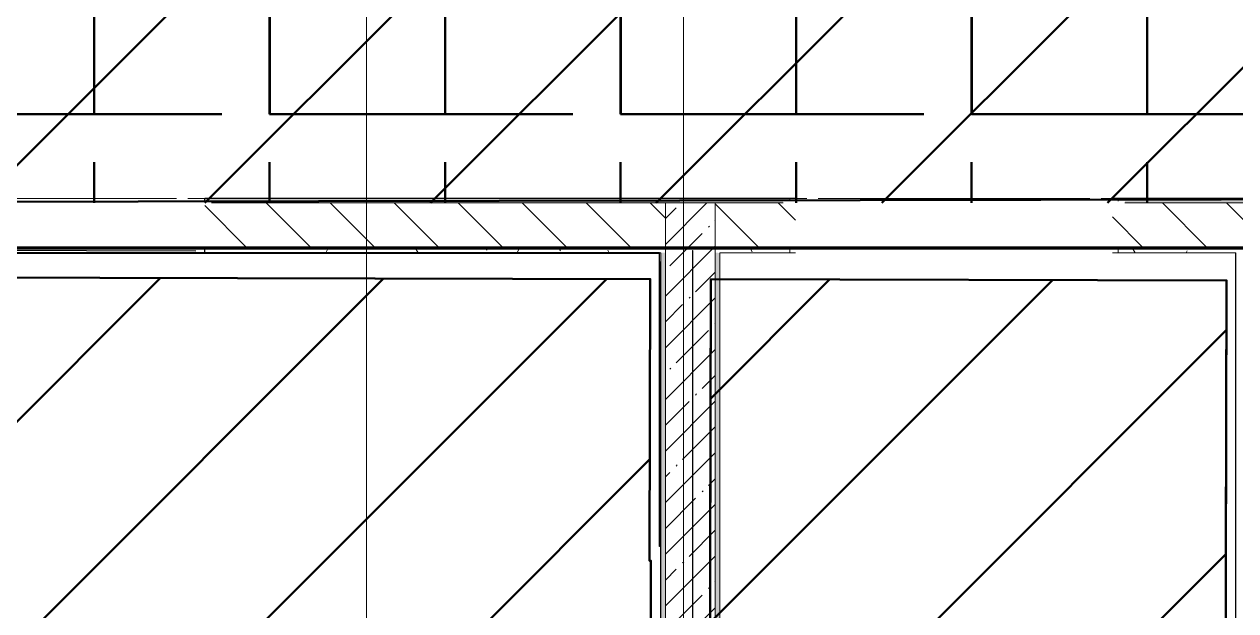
# Model space of a CAD drawing. Header units: millimetres. Extents: x -213547 to 415037, y -3642 to 106956.
# Drawn here: x 104362 to 109715, y 8662 to 11253 of the extents above; entities that cross this region are included whole.
import ezdxf

# ---------------------------------------------------------------- set-up
doc = ezdxf.new("R2010")
doc.units = ezdxf.units.MM
for name, color, linetype, lineweight in [('1)CF2', 3, 'Continuous', 30), ('10)FK4', 3, 'Continuous', 50), ('1014 Краска CF1.3', 64, 'Continuous', 158), ('1048 Монтаж CF6', 92, 'Continuous', 50), ('2)CF1', 5, 'Continuous', 30), ('950 Штук CF1 CF13 CF1.3', 3, 'Continuous', 50), ('965 СКБ CF2', 5, 'Continuous', 50), ('A-FLOR', 7, 'Continuous', 9), ('A-GENM-3', 7, 'Continuous', 5), ('A-WALL', 7, 'Continuous', 5), ('I-WALL', 7, 'Continuous', 5), ('Оси', 7, 'Continuous', 9)]:
    doc.layers.add(name, color=color, linetype=linetype, lineweight=lineweight)
doc.layers.add('A-WALL-1', color=9, linetype='Continuous', lineweight=5, true_color=0x808080)
doc.layers.add('A-WALL-FNSH-1', color=9, linetype='Continuous', lineweight=5, true_color=0x808080)
pattern_1 = [(135, (64.7, -136.06), (-141.42136, -141.42136), [])]
pattern_2 = [(0, (64.7, -136.06), (243.84, 60.96), [20.117, -162.763, 20.117, -162.763, -975.36]), (0, (64.7, -136.06), (243.84, 60.96), [-365.76, 20.117, -345.643, 20.117, -162.763, -426.72]), (0, (64.7, -136.06), (243.84, 60.96), [-914.4, 20.117, -101.803, 20.117, -284.683]), (120, (156.14, -105.58), (-174.71291, 180.691634), [20.117, -162.763, 20.117, -162.763, -975.36]), (120, (156.14, -105.58), (-174.71291, 180.691634), [-365.76, 20.117, -345.643, 20.117, -162.763, -426.72]), (120, (156.14, -105.58), (-174.71291, 180.691634), [-914.4, 20.117, -101.803, 20.117, -284.683]), (240, (186.62, 16.34), (-69.12709, -241.651634), [20.117, -162.763, 20.117, -162.763, -975.36]), (240, (186.62, 16.34), (-69.12709, -241.651634), [-365.76, 20.117, -345.643, 20.117, -162.763, -426.72]), (240, (186.62, 16.34), (-69.12709, -241.651634), [-914.4, 20.117, -101.803, 20.117, -284.683])]

# ---------------------------------------------------------------- blocks, each defined once
blk = doc.blocks.new('Рисунок_горы - Рисунок_горы-31934381-Объем проектирования 1 этажа')
at = {"layer": 'A-GENM-3'}
for p, q in [((107109, 10336.9), (107109, 10341.4)), ((107109, 10341.4), (107109, 6202.7)), ((107109, 10341.4), (107109, 10336.9)), ((107109, 9872.7), (107109, 10337.6)), ((107109, 10337.6), (107109, 10337.2)), ((107109, 10336.9), (107109, 10337.5)), ((107109, 10319.6), (107109, 10274.5)), ((107109, 10274.8), (107109, 10274.5)), ((107109, 10274.5), (107109, 10274.8)), ((107109, 10274.5), (107109, 10092.4)), ((107109, 10131.7), (107109, 10163.4)), ((107109, 10163.4), (107109, 10131.7)), ((107109, 10060.5), (107109, 10116.4)), ((107109, 10116.4), (107109, 10060.5)), ((107109, 10092.4), (107109, 9922.3)), ((107109, 9922.3), (107109, 9875.8)), ((107109, 9875.8), (107109, 9872.7)), ((107109, 9469.7), (107109, 9583.7)), ((107109, 9583.7), (107109, 9469.7)), ((107109, 9053.7), (107109, 9094.1)), ((107109, 9094.1), (107109, 9053.7))]:
    blk.add_line(p, q, dxfattribs=at)
for points, knots in [([(107109, 10337.5), (107109, 10337.5), (107109, 10329.2), (107109, 10324.1), (107109, 10319.6)], [0.09352518, 0.09352518, 0.09352518, 0.09352518, 0.09352519, 0.100719424, 0.100719424, 0.100719424, 0.100719424]), ([(107109, 10337.2), (107109, 10337.2), (107109, 10322.4), (107109, 10312.8), (107109, 10294.4)], [0.24444444, 0.24444444, 0.24444444, 0.24444444, 0.24444445, 0.26666667, 0.26666667, 0.26666667, 0.26666667]), ([(107109, 10312.9), (107109, 10312.9), (107109, 10320.3), (107109, 10331.2), (107109, 10336.9)], [0.28888889, 0.28888889, 0.28888889, 0.28888889, 0.2888889, 0.31111111, 0.31111111, 0.31111111, 0.31111111]), ([(107109, 10294.4), (107109, 10294.4), (107109, 10300.2), (107109, 10305.8), (107109, 10312.9)], [0.26666667, 0.26666667, 0.26666667, 0.26666667, 0.26666668, 0.28888889, 0.28888889, 0.28888889, 0.28888889]), ([(107109, 10163.4), (107109, 10163.4), (107109, 10180.7), (107109, 10262.3), (107109, 10274.8)], [0.8, 0.8, 0.8, 0.8, 0.80000001, 0.86666667, 0.86666667, 0.86666667, 0.86666667]), ([(107109, 10274.8), (107109, 10274.8), (107109, 10262.3), (107109, 10180.7), (107109, 10163.4)], [0.115107914, 0.115107914, 0.115107914, 0.115107914, 0.115107924, 0.122302158, 0.122302158, 0.122302158, 0.122302158]), ([(107109, 10116.4), (107109, 10116.4), (107109, 10122.2), (107109, 10126.7), (107109, 10131.7)], [0.66666667, 0.66666667, 0.66666667, 0.66666667, 0.66666668, 0.73333333, 0.73333333, 0.73333333, 0.73333333]), ([(107109, 10131.7), (107109, 10131.7), (107109, 10126.7), (107109, 10122.2), (107109, 10116.4)], [0.129496403, 0.129496403, 0.129496403, 0.129496403, 0.129496413, 0.136690647, 0.136690647, 0.136690647, 0.136690647]), ([(107109, 10092.4), (107109, 10092.4), (107109, 10032), (107109, 9812.1), (107109, 9757.7)], [0.06666667, 0.06666667, 0.06666667, 0.06666667, 0.06666668, 0.13333333, 0.13333333, 0.13333333, 0.13333333]), ([(107109, 9757.7), (107109, 9757.7), (107109, 9812.1), (107109, 10032), (107109, 10092.4)], [0.15555556, 0.15555556, 0.15555556, 0.15555556, 0.15555557, 0.17777778, 0.17777778, 0.17777778, 0.17777778]), ([(107109, 10060.5), (107109, 10060.5), (107109, 10054.9), (107109, 10049.5), (107109, 10044.1)], [0.1438848921, 0.1438848921, 0.1438848921, 0.1438848921, 0.1438849021, 0.1445141984, 0.1445141984, 0.1445141984, 0.1445141984]), ([(107109, 9757.7), (107109, 9757.7), (107109, 9704.1), (107109, 9654.4), (107109, 9607.5)], [0.13333333, 0.13333333, 0.13333333, 0.13333333, 0.13333334, 0.2, 0.2, 0.2, 0.2]), ([(107109, 9607.5), (107109, 9607.5), (107109, 9654.4), (107109, 9704.1), (107109, 9757.7)], [0.13333333, 0.13333333, 0.13333333, 0.13333333, 0.13333334, 0.15555556, 0.15555556, 0.15555556, 0.15555556]), ([(107109, 9583.7), (107109, 9583.7), (107109, 9652.7), (107109, 9687.2), (107109, 9716.8)], [0.33333333, 0.33333333, 0.33333333, 0.33333333, 0.33333334, 0.36812579, 0.36812579, 0.36812579, 0.36812579]), ([(107109, 9607.5), (107109, 9607.5), (107109, 9579.9), (107109, 9480.9), (107109, 9469.7)], [0.2, 0.2, 0.2, 0.2, 0.20000001, 0.26666667, 0.26666667, 0.26666667, 0.26666667]), ([(107109, 9469.7), (107109, 9469.7), (107109, 9480.9), (107109, 9579.9), (107109, 9607.5)], [0.11111111, 0.11111111, 0.11111111, 0.11111111, 0.11111112, 0.13333333, 0.13333333, 0.13333333, 0.13333333]), ([(107109, 9469.7), (107109, 9469.7), (107109, 9455.5), (107109, 9349), (107109, 9347)], [0.179856115, 0.179856115, 0.179856115, 0.179856115, 0.179856125, 0.18700164, 0.18700164, 0.18700164, 0.18700164]), ([(107109, 9347), (107109, 9347), (107109, 9337.3), (107109, 9334.5), (107109, 9333.3)], [0.18705036, 0.18705036, 0.18705036, 0.18705036, 0.18705037, 0.189778514, 0.189778514, 0.189778514, 0.189778514]), ([(107109, 9315.5), (107109, 9315.5), (107109, 9325), (107109, 9328.8), (107109, 9330.6)], [0.066666667, 0.066666667, 0.066666667, 0.066666667, 0.066666677, 0.074049028, 0.074049028, 0.074049028, 0.074049028]), ([(107109, 9094.1), (107109, 9094.1), (107109, 9125.5), (107109, 9292.7), (107109, 9315.5)], [0.04444444, 0.04444444, 0.04444444, 0.04444444, 0.04444445, 0.06666667, 0.06666667, 0.06666667, 0.06666667]), ([(107109, 9315.5), (107109, 9315.5), (107109, 9292.7), (107109, 9125.5), (107109, 9094.1)], [0.194244604, 0.194244604, 0.194244604, 0.194244604, 0.194244614, 0.201438849, 0.201438849, 0.201438849, 0.201438849])]:
    blk.add_open_spline(points, degree=3, knots=knots, dxfattribs=at)
for points in [[(107109, 10044.1), (107109, 10049.5), (107109, 10054.9), (107109, 10060.5)], [(107109, 9716.8), (107109, 9687.2), (107109, 9652.7), (107109, 9583.7)], [(107109, 9347), (107109, 9347.9), (107109, 9455.4), (107109, 9469.7)], [(107109, 9334.3), (107109, 9335.9), (107109, 9339.2), (107109, 9347)], [(107109, 9331.6), (107109, 9330.3), (107109, 9327.2), (107109, 9315.5)]]:
    blk.add_open_spline(points, degree=3, dxfattribs=at)

msp = doc.modelspace()

# ---------------------------------------------------------------- hatches: boundary and pattern name
at = {"layer": '1)CF2'}
h = msp.add_hatch(dxfattribs=at)
h.set_pattern_fill('ANSI31', color=256, scale=220)
h.paths.add_polyline_path([(107117.8, 5788.9), (107129.6, 8231.6), (107131.1, 8882.2), (107131.1, 8883.1), (107125.1, 8883.1), (107128, 10127), (101656.1, 10139.9), (101643.9, 4940.4), (101623.9, 4940.4), (101612.9, 281.9), (101872.9, 281.3), (101872.1, -68.7), (105510.1, -77.2), (105510.9, 272.8), (106032.9, 271.6), (106032.1, -78.4), (107110.1, -81), (107111, 289.5), (107111, 292.7), (107116.1, 2491.6), (107116.7, 2724.1), (107110.6, 2724.1), (107111.6, 3120.9), (107122.8, 5322.1), (107116.7, 5322.1)])
h = msp.add_hatch(dxfattribs=at)
h.set_pattern_fill('ANSI31', color=256, scale=220)
h.paths.add_polyline_path([(109674, 10121.1), (107396, 10126.4), (107377.5, 16.6), (109655.5, 11.3)])
at = {"layer": '1048 Монтаж CF6'}
h = msp.add_hatch(dxfattribs=at)
h.set_pattern_fill('ANGLE', color=256, scale=222)
h.set_pattern_definition([(0, (0, 0), (0, 1550.67), [1127.76, -422.91]), (90, (0, 0), (-1550.67, 9e-14), [1127.76, -422.91])])
h.paths.add_polyline_path([(120423.7, 13242.9), (98764.7, 13242.9), (98764.7, 11204.9), (100894.7, 11204.9), (100894.7, 10463.9), (121274.7, 10463.9), (121274.7, 12292.9), (120423.7, 12292.9)])
h = msp.add_hatch(dxfattribs=at)
h.set_pattern_fill('ANGLE', color=256, scale=111)
h.set_pattern_definition([(0, (0, 0), (0, 775.335), [563.88, -211.455]), (90, (0, 0), (-775.335, 5e-14), [563.88, -211.455])])
h.paths.add_polyline_path([(120423.7, 13242.9), (98764.7, 13242.9), (98764.7, 11204.9), (100894.7, 11204.9), (100894.7, 10463.9), (121274.7, 10463.9), (121274.7, 12292.9), (120423.7, 12292.9)])
at = {"layer": '2)CF1'}
h = msp.add_hatch(dxfattribs=at)
h.set_pattern_fill('ANSI31', color=256, scale=222)
h.paths.add_polyline_path([(120423.7, 13242.9), (98764.7, 13242.9), (98764.7, 11204.9), (100894.7, 11204.9), (100894.7, 10463.9), (121274.7, 10463.9), (121274.7, 12292.9), (120423.7, 12292.9)])
at = {"layer": '950 Штук CF1 CF13 CF1.3'}
h = msp.add_hatch(dxfattribs=at)
h.set_pattern_fill('ANSI31', color=256, scale=222)
h.paths.add_polyline_path([(120423.7, 13242.9), (98764.7, 13242.9), (98764.7, 11204.9), (100894.7, 11204.9), (100894.7, 10463.9), (121274.7, 10463.9), (121274.7, 12292.9), (120423.7, 12292.9)])
at = {"layer": '965 СКБ CF2'}
h = msp.add_hatch(dxfattribs=at)
h.set_pattern_fill('ANSI31', color=256, scale=220)
h.paths.add_polyline_path([(107117.8, 5788.9), (107129.6, 8231.6), (107131.1, 8882.2), (107131.1, 8883.1), (107125.1, 8883.1), (107128, 10127), (101656.1, 10139.9), (101643.9, 4940.4), (101623.9, 4940.4), (101612.9, 281.9), (101872.9, 281.3), (101872.1, -68.7), (105510.1, -77.2), (105510.9, 272.8), (106032.9, 271.6), (106032.1, -78.4), (107110.1, -81), (107111, 289.5), (107111, 292.7), (107116.1, 2491.6), (107116.7, 2724.1), (107110.6, 2724.1), (107111.6, 3120.9), (107122.8, 5322.1), (107116.7, 5322.1)])
h = msp.add_hatch(dxfattribs=at)
h.set_pattern_fill('ANSI31', color=256, scale=220)
h.paths.add_polyline_path([(109674, 10121.1), (107396, 10126.4), (107377.5, 16.6), (109655.5, 11.3)])
at = {"layer": 'I-WALL'}
h = msp.add_hatch(dxfattribs=at)
h.set_pattern_fill('FP_23', color=256, style=0, pattern_type=2)
h.set_pattern_definition(pattern_1)
h.paths.add_polyline_path([(107194.7, 10263.9), (107194.7, 10463.9), (105159.7, 10463.9), (105159.7, 10263.9), (107176.9, 10263.9)])
h.paths.add_polyline_path([(103679.7, 10263.9), (103709.7, 10263.9), (103709.7, 10463.9), (101674.7, 10463.9), (101674.7, 10263.9), (102895.1, 10263.9)])
h.paths.add_polyline_path([(93554.7, 10263.9), (94274.7, 10263.9), (94274.7, 10463.9), (93524.7, 10463.9), (93524.7, 10263.9)])
h.paths.add_polyline_path([(91474.7, 10263.9), (92574.7, 10263.9), (92574.7, 10463.9), (91449.7, 10463.9), (91449.7, 10263.9)])
h.paths.add_polyline_path([(89994.7, 10263.9), (90049.7, 10263.9), (90049.7, 10463.9), (89674.7, 10463.9), (89674.7, 10263.9), (89694.7, 10263.9)])
h = msp.add_hatch(dxfattribs=at)
h.set_pattern_fill('FP_191', color=256, style=0, pattern_type=2)
h.set_pattern_definition(pattern_2)
h.paths.add_polyline_path([(119394.7, 10463.9), (121254.7, 10463.9), (121254.6, 10483.9), (111244.7, 10483.9), (111244.7, 10471.9), (111274.7, 10471.9), (111274.7, 10463.9), (118009.5, 10463.9)])
h.paths.add_polyline_path([(109224.7, 10463.9), (110264.7, 10463.9), (110264.7, 10471.9), (110294.7, 10471.9), (110294.7, 10483.9), (109194.7, 10483.9), (109194.7, 10471.9), (109224.7, 10471.9), (109224.7, 10464.5)])
h.paths.add_polyline_path([(107194.7, 10463.9), (107714.7, 10464.2), (107714.7, 10471.9), (107744.7, 10471.9), (107744.7, 10483.9), (105159.7, 10483.9), (105159.7, 10471.9), (105189.7, 10471.9), (105189.7, 10463.9), (107021.2, 10463.9)])
h.paths.add_polyline_path([(102895.1, 10463.9), (103679.7, 10464.2), (103679.7, 10471.9), (103709.7, 10471.9), (103709.7, 10483.9), (100893.7, 10483), (100873.7, 10463.9), (101674.7, 10463.9)])
h.paths.add_polyline_path([(100873.7, 10463.9), (100893.7, 10483.9), (100873.7, 10483.9)])
h = msp.add_hatch(dxfattribs=at)
h.set_pattern_fill('FP_1', color=256, style=0, pattern_type=2)
h.set_pattern_definition([(45, (64.7, -136.06), (-114.04925, 114.04925), []), (45, (178.75, -136.06), (-114.04925, 114.04925), [201.612, -40.322, 6.706, -33.617])])
h.paths.add_polyline_path([(107414.7, 2263.9), (107414.7, 10243.9), (107194.7, 10263.9), (107194.7, 2263.9), (107414.5, 2263.9)])
h.paths.add_polyline_path([(107414.7, 10243.9), (107414.7, 10463.9), (107194.7, 10463.9), (107194.7, 10263.9)])
h = msp.add_hatch(dxfattribs=at)
h.set_pattern_fill('FP_23', color=256, style=0, pattern_type=2)
h.set_pattern_definition(pattern_1)
h.paths.add_polyline_path([(119414.7, 10263.9), (121274.7, 10263.9), (121274.7, 10463.9), (119394.7, 10463.9), (119394.7, 10263.9), (119399.6, 10263.9)])
h.paths.add_polyline_path([(111274.7, 10263.9), (111994.7, 10263.9), (111994.7, 10463.9), (111244.7, 10463.9), (111244.7, 10263.9)])
h.paths.add_polyline_path([(110194.7, 10263.9), (110294.7, 10263.9), (110294.7, 10463.9), (109169.7, 10463.9), (109169.7, 10263.9), (110115.8, 10263.9)])
h.paths.add_polyline_path([(107745.5, 10263.9), (107769.7, 10263.9), (107769.7, 10463.9), (107414.7, 10463.9), (107414.7, 10263.9), (107744.7, 10263.9)])
h = msp.add_hatch(dxfattribs=at)
h.set_pattern_fill('FP_191', color=256, style=0, pattern_type=2)
h.set_pattern_definition(pattern_2)
h.paths.add_polyline_path([(103679.7, 10243.9), (103709.7, 10243.9), (103709.7, 10255.9), (103679.7, 10255.9), (103679.7, 10263.9), (101694.7, 10263.9), (101694.7, 10243.9), (102895.1, 10243.9)])
h.paths.add_polyline_path([(107174.7, 10243.9), (107194.7, 10243.9), (107194.7, 10263.9), (105189.7, 10263.6), (105189.7, 10255.9), (105159.7, 10255.9), (105159.7, 10243.9), (107021.2, 10243.9)])
h = msp.add_hatch(dxfattribs=at)
h.set_pattern_fill('FP_191', color=256, style=0, pattern_type=2)
h.set_pattern_definition(pattern_2)
h.paths.add_polyline_path([(107194.7, 13.9), (107194.7, 10243.9), (107174.7, 10243.9), (107174.7, 13.9)])
h = msp.add_hatch(dxfattribs=at)
h.set_pattern_fill('FP_191', color=256, style=0, pattern_type=2)
h.set_pattern_definition(pattern_2)
h.paths.add_polyline_path([(107434.7, 10243.9), (107744.7, 10243.9), (107744.7, 10255.9), (107714.7, 10255.9), (107714.7, 10263.9), (107414.7, 10263.9), (107414.7, 10243.9)])
h.paths.add_polyline_path([(109713.7, 10243.9), (109714.6, 10263.9), (109224.7, 10262.8), (109224.7, 10255.9), (109194.7, 10255.9), (109194.7, 10243.9), (109224.7, 10243.9)])
h = msp.add_hatch(dxfattribs=at)
h.set_pattern_fill('FP_191', color=256, style=0, pattern_type=2)
h.set_pattern_definition(pattern_2)
h.paths.add_polyline_path([(107431.7, 2343.9), (107434.7, 2343.9), (107434.7, 10242.9), (107414.7, 10243.9), (107414.7, 2343.9)])

# ---------------------------------------------------------------- linework, layer by layer
for points in [[(103670.3, 10256.1), (105120.3, 10252.7)], [(107730.4, 10266.6), (109130.4, 10263.3)]]:
    msp.add_lwpolyline(points)
at = {"layer": '10)FK4'}
for points in [[(101673.7, 10463.9), (112042.2, 10483.9)], [(101674.7, 10463.9), (112043.2, 10483.9)], [(101693.7, 5042.9), (101694.7, 10242.9), (107167.7, 10241.9)], [(101694.7, 5042.9), (101695.7, 10242.9), (107168.7, 10241.9)]]:
    msp.add_lwpolyline(points, dxfattribs=at)
at = {"layer": '10)FK4', "flags": 128}
for points in [[(107110.2, 292.7), (107115.3, 2491.6), (107115.9, 2724.1), (107109.9, 2724.1), (107110.8, 3120.9), (107116.8, 3120.9), (107116.8, 3125.1), (107122, 5322.1), (107116, 5322.1), (107117, 5788.9), (107123.1, 5788.9), (107128.8, 8231.6), (107130.3, 8882.2), (107130.3, 8883.1), (107124.3, 8883.1), (107127.2, 10127), (101655.3, 10139.9), (101643.1, 4940.4), (101623.1, 4940.4), (101612.1, 281.9)], [(107111, 292.7), (107116.1, 2491.6), (107116.7, 2724.1), (107110.6, 2724.1), (107111.6, 3120.9), (107117.6, 3120.9), (107117.6, 3125.1), (107122.8, 5322.1), (107116.7, 5322.1), (107117.8, 5788.9), (107123.9, 5788.9), (107129.6, 8231.6), (107131.1, 8882.2), (107131.1, 8883.1), (107125.1, 8883.1), (107128, 10127), (101656.1, 10139.9), (101643.9, 4940.4), (101623.9, 4940.4), (101612.9, 281.9)]]:
    msp.add_lwpolyline(points, dxfattribs=at)
for points in [[(109654.7, 2223.1), (109673.3, 10121.1), (107395.3, 10126.4), (107376.7, 2228.4)], [(109655.5, 2223.1), (109674, 10121.1), (107396, 10126.4), (107377.5, 2228.4)]]:
    msp.add_lwpolyline(points, close=True, dxfattribs=at)
at = {"layer": '1014 Краска CF1.3'}
msp.add_lwpolyline([(85055.7, 13042.9), (120423.7, 13042.9), (120423.7, 12113.9), (121253.7, 12093.9), (121274.7, 10263.9), (100873.7, 10263.9), (100873.7, 10983.9), (97462.7, 11004.9), (97463.7, 10284.9), (85034.7, 10284.9)], close=True, dxfattribs=at)
at = {"layer": 'A-FLOR'}
for p, q in [((103834.7, 10483.9), (105034.7, 10483.9)), ((107819.7, 10483.9), (105084.7, 10483.9)), ((105158.7, 10483.9), (105158.7, 10471.9)), ((107744.7, 10471.9), (107744.7, 10483.9)), ((107869.7, 10483.9), (109069.7, 10483.9)), ((109119.7, 10483.9), (110294.7, 10483.9)), ((109194.7, 10483.9), (109194.7, 10471.9)), ((105158.7, 10255.9), (105158.7, 10243.9)), ((105159.7, 10243.9), (107021.2, 10243.9)), ((107174.7, 10243.9), (107174.7, 33.9)), ((107434.7, 10243.9), (107744.7, 10243.9)), ((107434.7, 2420.9), (107434.7, 10242.9)), ((107744.7, 10243.9), (107744.7, 10255.9)), ((109194.7, 10255.9), (109194.7, 10243.9)), ((109194.7, 10243.9), (109713.7, 10243.9)), ((109714.7, 4868.9), (109714.7, 10243.9))]:
    msp.add_line(p, q, dxfattribs=at)
at = {"layer": 'A-WALL'}
for p, q in [((107414.7, 2263.9), (107414.7, 10463.9)), ((107434.7, 10242.9), (107434.7, 10243.9)), ((107173.7, 9106.4), (107174.7, 9106.4)), ((107174.7, 9086.4), (107173.7, 9086.4)), ((107173.7, 8966.4), (107174.7, 8966.4)), ((107174.7, 8946.4), (107173.7, 8946.4)), ((107173.7, 8781.6), (107174.7, 8781.6)), ((107174.7, 8761.6), (107173.7, 8761.6))]:
    msp.add_line(p, q, dxfattribs=at)
at = {"layer": 'A-WALL-1'}
for p, q in [((105159.7, 10483.9), (105159.7, 10471.9)), ((107714.7, 10463.9), (105189.7, 10463.9)), ((107194.7, 13.9), (107194.7, 10463.9)), ((110264.7, 10463.9), (109224.7, 10463.9)), ((105159.7, 10255.9), (105159.7, 10243.9)), ((105189.7, 10263.9), (107194.7, 10263.9)), ((107174.2, 10243.9), (107174.7, 10243.9)), ((107414.7, 10263.9), (107714.7, 10263.9)), ((109224.7, 10263.9), (110194.7, 10263.9)), ((109713.7, 10243.9), (109714.7, 10243.9))]:
    msp.add_line(p, q, dxfattribs=at)
at = {"layer": 'A-WALL-FNSH-1'}
for p, q in [((107769.7, 10484.9), (105159.7, 10484.9)), ((105159.7, 10484.9), (105159.7, 10483.9)), ((107769.7, 10483.9), (107769.7, 10484.9)), ((110294.7, 10484.9), (109169.7, 10484.9)), ((109169.7, 10484.9), (109169.7, 10483.9)), ((105159.7, 10243.9), (105159.7, 10242.9)), ((105159.7, 10242.9), (107167.7, 10242.9)), ((107174.2, 10243.9), (107021.2, 10243.9)), ((107167.7, 10242.9), (107167.7, 9314.5)), ((107168.7, 10242.9), (107174.2, 10242.9)), ((107168.7, 9314.5), (107168.7, 10242.9)), ((107174.2, 10242.9), (107174.2, 10243.9)), ((107314.7, 10253.9), (107314.7, 24.4)), ((107315.7, 10253.9), (107314.7, 10253.9)), ((107315.7, 24.4), (107315.7, 10253.9)), ((107435.7, 10242.9), (107769.7, 10242.9)), ((107435.7, 2344.9), (107435.7, 10242.9)), ((107769.7, 10243.9), (107744.7, 10243.9)), ((107769.7, 10242.9), (107769.7, 10243.9)), ((109194.7, 10243.9), (109169.7, 10243.9)), ((109169.7, 10243.9), (109169.7, 10242.9)), ((109169.7, 10242.9), (109713.7, 10242.9)), ((109713.7, 10242.9), (109713.7, 4943.9)), ((107167.7, 9314.5), (107168.7, 9314.5)), ((107173.7, 9317.2), (107173.7, 8581.6)), ((107174.7, 9317.2), (107173.7, 9317.2))]:
    msp.add_line(p, q, dxfattribs=at)
at = {"layer": 'I-WALL'}
for p, q in [((107167.7, 8945.5), (107168.7, 8945.5)), ((107173.7, 8946.1), (107174.7, 8946.1)), ((107174.7, 8921.6), (107173.7, 8921.6)), ((107173.7, 8901.6), (107174.7, 8901.6))]:
    msp.add_line(p, q, dxfattribs=at)
for points in [[(107167.7, 8945.5), (107167.7, 9053), (107167.7, 9176), (107167.7, 9314.5)], [(107168.7, 9314.5), (107168.7, 9176), (107168.7, 9053), (107168.7, 8945.5)], [(107173.7, 9317.2), (107173.7, 9164.2), (107173.7, 9040.5), (107173.7, 8946.1)]]:
    msp.add_open_spline(points, degree=3, dxfattribs=at)
at = {"layer": 'Оси'}
for points in [[(105874.7, -2042.3), (105874.7, 2957.7), (105874.7, 16892.2), (105874.7, 21892.2)], [(107274.7, -2042.3), (107274.7, 2957.7), (107274.7, 16892.2), (107274.7, 21892.2)]]:
    msp.add_lwpolyline(points, dxfattribs=at)

# ---------------------------------------------------------------- block references
at = {"layer": 'A-GENM-3'}
msp.add_blockref('Рисунок_горы - Рисунок_горы-31934381-Объем проектирования 1 этажа', (64.7, -136.1), dxfattribs=at)

doc.saveas('drawing.dxf')
